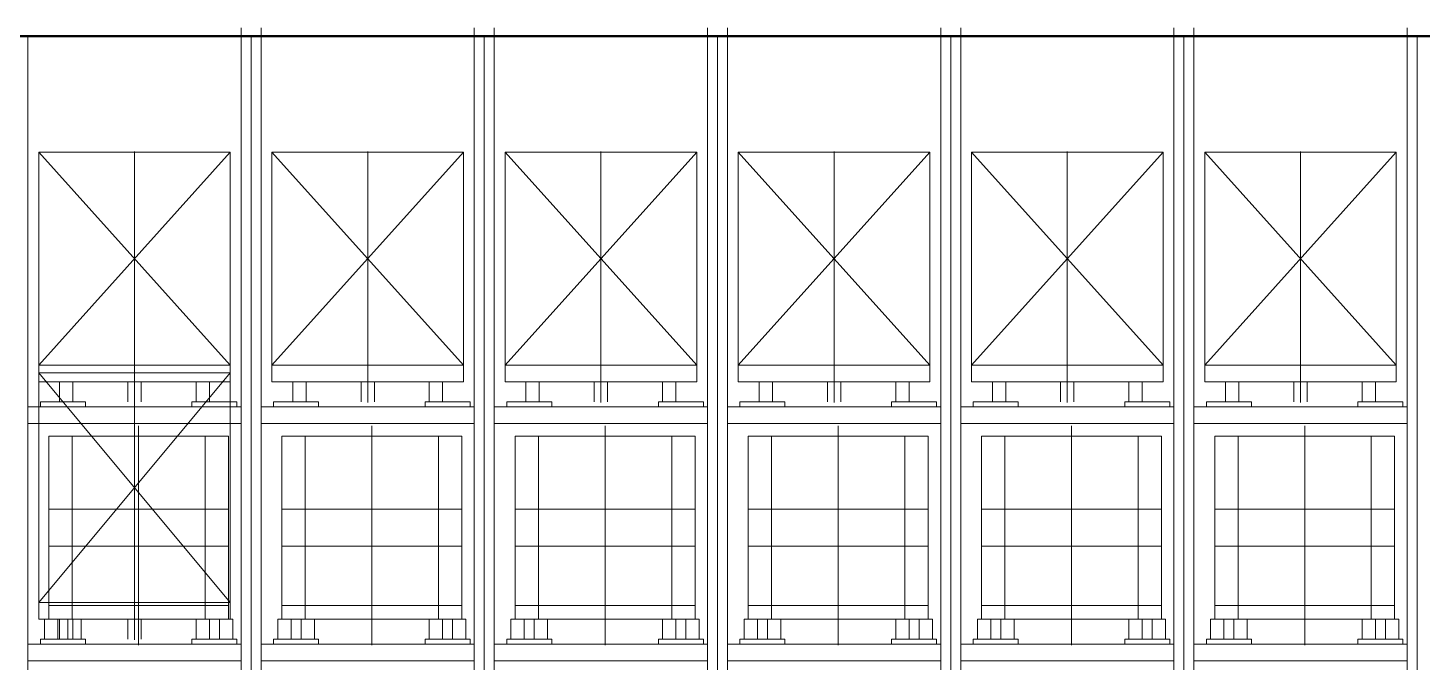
# Model space of a CAD drawing. Header units: millimetres. Extents: x -50460 to 50460, y -35640 to 35640.
# Drawn here: x 3565 to 11935, y 23957 to 27764 of the extents above; entities that cross this region are included whole.
import ezdxf

# ---------------------------------------------------------------- set-up
doc = ezdxf.new("R2010")
doc.units = ezdxf.units.MM
doc.linetypes.add('双点画线', pattern=[22, 12, -2, 2, -2, 2, -2])
doc.linetypes.add('点画线', pattern=[18, 12, -2, 2, -2])
for name, color, linetype, lineweight in [('7', 30, '双点画线', 18), ('EB0', 7, 'Continuous', 15), ('loading', 57, 'Continuous', 18), ('RackFrame', 5, 'Continuous', 18), ('中心线层', 1, '点画线', 18), ('剖面线层', 6, 'Continuous', 18), ('粗实线层AM_0', 7, 'Continuous', 50), ('细实线层', 3, 'Continuous', 18), ('细线', 7, 'Continuous', 18)]:
    doc.layers.add(name, color=color, linetype=linetype, lineweight=lineweight)

# ---------------------------------------------------------------- blocks, each defined once
blk = doc.blocks.new('*X25')
at = {"layer": '中心线层', "linetype": '点画线', "lineweight": 18}
blk.add_line((0, -35.8), (0, 1280.9), dxfattribs=at)
at = {"layer": '细实线层'}
for p, q in [((-540, 120), (-540, 1220)), ((540, 1220), (-540, 1220)), ((540, 120), (540, 1220)), ((540.5, 780.8), (-540.5, 780.8)), ((540.5, 559.2), (-540.5, 559.2)), ((540, 203.3), (-540, 203.3)), ((-565, 0), (-565, 120)), ((-565, 120), (-485, 120)), ((540, 120), (-540, 120)), ((-485, 0), (-485, 120)), ((485, 0), (485, 120)), ((485, 120), (565, 120)), ((565, 0), (565, 120)), ((-565, 0), (-485, 0)), ((485, 0), (565, 0))]:
    blk.add_line(p, q, dxfattribs=at)
blk = doc.blocks.new('*X26')
at = {"layer": '中心线层', "linetype": '点画线', "lineweight": 18}
blk.add_line((0, -155.8), (0, 1160.9), dxfattribs=at)
at = {"layer": '剖面线层'}
for p, q in [((-400, 0), (-400, 1100)), ((400, 1100), (-400, 1100)), ((400, 0), (400, 1100)), ((400.5, 660.8), (-400.5, 660.8)), ((400.5, 439.2), (-400.5, 439.2)), ((-425, -120), (-425, 0)), ((-425, 0), (-345, 0)), ((400, 83.3), (-400, 83.3)), ((400, 0), (-400, 0)), ((-345, -120), (-345, 0)), ((345, -120), (345, 0)), ((345, 0), (425, 0)), ((425, -120), (425, 0)), ((-425, -120), (-345, -120)), ((345, -120), (425, -120))]:
    blk.add_line(p, q, dxfattribs=at)
blk = doc.blocks.new('*X31')
at = {"layer": '中心线层', "linetype": '点画线', "lineweight": 18}
blk.add_line((0, -35.8), (0, 1280.9), dxfattribs=at)
at = {"layer": '细实线层'}
for p, q in [((-540, 120), (-540, 1220)), ((540, 1220), (-540, 1220)), ((540, 120), (540, 1220)), ((540.5, 780.8), (-540.5, 780.8)), ((540.5, 559.2), (-540.5, 559.2)), ((540, 203.3), (-540, 203.3)), ((-565, 0), (-565, 120)), ((-565, 120), (-485, 120)), ((540, 120), (-540, 120)), ((-485, 0), (-485, 120)), ((485, 0), (485, 120)), ((485, 120), (565, 120)), ((565, 0), (565, 120)), ((-565, 0), (-485, 0)), ((485, 0), (565, 0))]:
    blk.add_line(p, q, dxfattribs=at)
blk = doc.blocks.new('*X32')
at = {"layer": '中心线层', "linetype": '点画线', "lineweight": 18}
blk.add_line((0, -155.8), (0, 1160.9), dxfattribs=at)
at = {"layer": '剖面线层'}
for p, q in [((-400, 0), (-400, 1100)), ((400, 1100), (-400, 1100)), ((400, 0), (400, 1100)), ((400.5, 660.8), (-400.5, 660.8)), ((400.5, 439.2), (-400.5, 439.2)), ((-425, -120), (-425, 0)), ((-425, 0), (-345, 0)), ((400, 83.3), (-400, 83.3)), ((400, 0), (-400, 0)), ((-345, -120), (-345, 0)), ((345, -120), (345, 0)), ((345, 0), (425, 0)), ((425, -120), (425, 0)), ((-425, -120), (-345, -120)), ((345, -120), (425, -120))]:
    blk.add_line(p, q, dxfattribs=at)
blk = doc.blocks.new('*X37')
at = {"layer": '中心线层', "linetype": '点画线', "lineweight": 18}
blk.add_line((0, -35.8), (0, 1280.9), dxfattribs=at)
at = {"layer": '细实线层'}
for p, q in [((-540, 120), (-540, 1220)), ((540, 1220), (-540, 1220)), ((540, 120), (540, 1220)), ((540.5, 780.8), (-540.5, 780.8)), ((540.5, 559.2), (-540.5, 559.2)), ((540, 203.3), (-540, 203.3)), ((-565, 0), (-565, 120)), ((-565, 120), (-485, 120)), ((540, 120), (-540, 120)), ((-485, 0), (-485, 120)), ((485, 0), (485, 120)), ((485, 120), (565, 120)), ((565, 0), (565, 120)), ((-565, 0), (-485, 0)), ((485, 0), (565, 0))]:
    blk.add_line(p, q, dxfattribs=at)
blk = doc.blocks.new('*X38')
at = {"layer": '中心线层', "linetype": '点画线', "lineweight": 18}
blk.add_line((0, -155.8), (0, 1160.9), dxfattribs=at)
at = {"layer": '剖面线层'}
for p, q in [((-400, 0), (-400, 1100)), ((400, 1100), (-400, 1100)), ((400, 0), (400, 1100)), ((400.5, 660.8), (-400.5, 660.8)), ((400.5, 439.2), (-400.5, 439.2)), ((-425, -120), (-425, 0)), ((-425, 0), (-345, 0)), ((400, 83.3), (-400, 83.3)), ((400, 0), (-400, 0)), ((-345, -120), (-345, 0)), ((345, -120), (345, 0)), ((345, 0), (425, 0)), ((425, -120), (425, 0)), ((-425, -120), (-345, -120)), ((345, -120), (425, -120))]:
    blk.add_line(p, q, dxfattribs=at)
blk = doc.blocks.new('*X43')
at = {"layer": '中心线层', "linetype": '点画线', "lineweight": 18}
blk.add_line((0, -35.8), (0, 1280.9), dxfattribs=at)
at = {"layer": '细实线层'}
for p, q in [((-540, 120), (-540, 1220)), ((540, 1220), (-540, 1220)), ((540, 120), (540, 1220)), ((540.5, 780.8), (-540.5, 780.8)), ((540.5, 559.2), (-540.5, 559.2)), ((540, 203.3), (-540, 203.3)), ((-565, 0), (-565, 120)), ((-565, 120), (-485, 120)), ((540, 120), (-540, 120)), ((-485, 0), (-485, 120)), ((485, 0), (485, 120)), ((485, 120), (565, 120)), ((565, 0), (565, 120)), ((-565, 0), (-485, 0)), ((485, 0), (565, 0))]:
    blk.add_line(p, q, dxfattribs=at)
blk = doc.blocks.new('*X44')
at = {"layer": '中心线层', "linetype": '点画线', "lineweight": 18}
blk.add_line((0, -155.8), (0, 1160.9), dxfattribs=at)
at = {"layer": '剖面线层'}
for p, q in [((-400, 0), (-400, 1100)), ((400, 1100), (-400, 1100)), ((400, 0), (400, 1100)), ((400.5, 660.8), (-400.5, 660.8)), ((400.5, 439.2), (-400.5, 439.2)), ((-425, -120), (-425, 0)), ((-425, 0), (-345, 0)), ((400, 83.3), (-400, 83.3)), ((400, 0), (-400, 0)), ((-345, -120), (-345, 0)), ((345, -120), (345, 0)), ((345, 0), (425, 0)), ((425, -120), (425, 0)), ((-425, -120), (-345, -120)), ((345, -120), (425, -120))]:
    blk.add_line(p, q, dxfattribs=at)
blk = doc.blocks.new('*X50')
at = {"layer": '中心线层', "linetype": '点画线', "lineweight": 18}
blk.add_line((0, -35.8), (0, 1280.9), dxfattribs=at)
at = {"layer": '细实线层'}
for p, q in [((-540, 120), (-540, 1220)), ((540, 1220), (-540, 1220)), ((540, 120), (540, 1220)), ((540.5, 780.8), (-540.5, 780.8)), ((540.5, 559.2), (-540.5, 559.2)), ((540, 203.3), (-540, 203.3)), ((-565, 0), (-565, 120)), ((-565, 120), (-485, 120)), ((540, 120), (-540, 120)), ((-485, 0), (-485, 120)), ((485, 0), (485, 120)), ((485, 120), (565, 120)), ((565, 0), (565, 120)), ((-565, 0), (-485, 0)), ((485, 0), (565, 0))]:
    blk.add_line(p, q, dxfattribs=at)
blk = doc.blocks.new('*X51')
at = {"layer": '中心线层', "linetype": '点画线', "lineweight": 18}
blk.add_line((0, -155.8), (0, 1160.9), dxfattribs=at)
at = {"layer": '剖面线层'}
for p, q in [((-400, 0), (-400, 1100)), ((400, 1100), (-400, 1100)), ((400, 0), (400, 1100)), ((400.5, 660.8), (-400.5, 660.8)), ((400.5, 439.2), (-400.5, 439.2)), ((-425, -120), (-425, 0)), ((-425, 0), (-345, 0)), ((400, 83.3), (-400, 83.3)), ((400, 0), (-400, 0)), ((-345, -120), (-345, 0)), ((345, -120), (345, 0)), ((345, 0), (425, 0)), ((425, -120), (425, 0)), ((-425, -120), (-345, -120)), ((345, -120), (425, -120))]:
    blk.add_line(p, q, dxfattribs=at)
blk = doc.blocks.new('*X56')
at = {"layer": '中心线层', "linetype": '点画线', "lineweight": 18}
blk.add_line((110.1, -331.3), (110.1, 1274.7), dxfattribs=at)
at = {"layer": '细实线层'}
for p, q in [((-464.9, 1271.7), (685.1, 1271.7)), ((685.1, 1271.7), (-464.9, -108.3)), ((-464.9, 1271.7), (685.1, -108.3)), ((-464.9, -208.3), (-464.9, 1271.7)), ((685.1, -208.3), (685.1, 1271.7)), ((-464.9, -108.3), (685.1, -108.3)), ((-464.9, -208.3), (685.1, -208.3)), ((-339.9, -328.3), (-339.9, -208.3)), ((-259.9, -328.3), (-259.9, -208.3)), ((70.1, -328.3), (70.1, -208.3)), ((150.1, -328.3), (150.1, -208.3)), ((480.1, -328.3), (480.1, -208.3)), ((560.1, -328.3), (560.1, -208.3))]:
    blk.add_line(p, q, dxfattribs=at)
blk = doc.blocks.new('*X57')
at = {"layer": '中心线层', "linetype": '点画线', "lineweight": 18}
blk.add_line((0, -35.8), (0, 1280.9), dxfattribs=at)
at = {"layer": '细实线层'}
for p, q in [((-540, 120), (-540, 1220)), ((540, 1220), (-540, 1220)), ((540, 120), (540, 1220)), ((540.5, 780.8), (-540.5, 780.8)), ((540.5, 559.2), (-540.5, 559.2)), ((540, 203.3), (-540, 203.3)), ((-565, 0), (-565, 120)), ((-565, 120), (-485, 120)), ((540, 120), (-540, 120)), ((-485, 0), (-485, 120)), ((485, 0), (485, 120)), ((485, 120), (565, 120)), ((565, 0), (565, 120)), ((-565, 0), (-485, 0)), ((485, 0), (565, 0))]:
    blk.add_line(p, q, dxfattribs=at)
blk = doc.blocks.new('*X58')
at = {"layer": '中心线层', "linetype": '点画线', "lineweight": 18}
blk.add_line((0, -155.8), (0, 1160.9), dxfattribs=at)
at = {"layer": '剖面线层'}
for p, q in [((-400, 0), (-400, 1100)), ((400, 1100), (-400, 1100)), ((400, 0), (400, 1100)), ((400.5, 660.8), (-400.5, 660.8)), ((400.5, 439.2), (-400.5, 439.2)), ((-425, -120), (-425, 0)), ((-425, 0), (-345, 0)), ((400, 83.3), (-400, 83.3)), ((400, 0), (-400, 0)), ((-345, -120), (-345, 0)), ((345, -120), (345, 0)), ((345, 0), (425, 0)), ((425, -120), (425, 0)), ((-425, -120), (-345, -120)), ((345, -120), (425, -120))]:
    blk.add_line(p, q, dxfattribs=at)
blk = doc.blocks.new('*X211')
at = {"layer": '中心线层', "linetype": '点画线', "lineweight": 18}
blk.add_line((110.1, -331.3), (110.1, 1174.7), dxfattribs=at)
at = {"layer": '细实线层'}
for p, q in [((-464.9, 1171.7), (685.1, 1171.7)), ((685.1, 1171.7), (-464.9, -108.3)), ((-464.9, 1171.7), (685.1, -108.3)), ((-464.9, -208.3), (-464.9, 1171.7)), ((685.1, -208.3), (685.1, 1171.7)), ((-464.9, -108.3), (685.1, -108.3)), ((-464.9, -208.3), (685.1, -208.3)), ((-339.9, -328.3), (-339.9, -208.3)), ((-259.9, -328.3), (-259.9, -208.3)), ((70.1, -328.3), (70.1, -208.3)), ((150.1, -328.3), (150.1, -208.3)), ((480.1, -328.3), (480.1, -208.3)), ((560.1, -328.3), (560.1, -208.3))]:
    blk.add_line(p, q, dxfattribs=at)
blk = doc.blocks.new('*X212')
at = {"layer": '中心线层', "linetype": '点画线', "lineweight": 18}
blk.add_line((110.1, -331.3), (110.1, 1174.7), dxfattribs=at)
at = {"layer": '细实线层'}
for p, q in [((-464.9, 1171.7), (685.1, 1171.7)), ((685.1, 1171.7), (-464.9, -108.3)), ((-464.9, 1171.7), (685.1, -108.3)), ((-464.9, -208.3), (-464.9, 1171.7)), ((685.1, -208.3), (685.1, 1171.7)), ((-464.9, -108.3), (685.1, -108.3)), ((-464.9, -208.3), (685.1, -208.3)), ((-339.9, -328.3), (-339.9, -208.3)), ((-259.9, -328.3), (-259.9, -208.3)), ((70.1, -328.3), (70.1, -208.3)), ((150.1, -328.3), (150.1, -208.3)), ((480.1, -328.3), (480.1, -208.3)), ((560.1, -328.3), (560.1, -208.3))]:
    blk.add_line(p, q, dxfattribs=at)
blk = doc.blocks.new('*X213')
at = {"layer": '中心线层', "linetype": '点画线', "lineweight": 18}
blk.add_line((110.1, -331.3), (110.1, 1174.7), dxfattribs=at)
at = {"layer": '细实线层'}
for p, q in [((-464.9, 1171.7), (685.1, 1171.7)), ((685.1, 1171.7), (-464.9, -108.3)), ((-464.9, 1171.7), (685.1, -108.3)), ((-464.9, -208.3), (-464.9, 1171.7)), ((685.1, -208.3), (685.1, 1171.7)), ((-464.9, -108.3), (685.1, -108.3)), ((-464.9, -208.3), (685.1, -208.3)), ((-339.9, -328.3), (-339.9, -208.3)), ((-259.9, -328.3), (-259.9, -208.3)), ((70.1, -328.3), (70.1, -208.3)), ((150.1, -328.3), (150.1, -208.3)), ((480.1, -328.3), (480.1, -208.3)), ((560.1, -328.3), (560.1, -208.3))]:
    blk.add_line(p, q, dxfattribs=at)
blk = doc.blocks.new('*X214')
at = {"layer": '中心线层', "linetype": '点画线', "lineweight": 18}
blk.add_line((110.1, -331.3), (110.1, 1174.7), dxfattribs=at)
at = {"layer": '细实线层'}
for p, q in [((-464.9, 1171.7), (685.1, 1171.7)), ((685.1, 1171.7), (-464.9, -108.3)), ((-464.9, 1171.7), (685.1, -108.3)), ((-464.9, -208.3), (-464.9, 1171.7)), ((685.1, -208.3), (685.1, 1171.7)), ((-464.9, -108.3), (685.1, -108.3)), ((-464.9, -208.3), (685.1, -208.3)), ((-339.9, -328.3), (-339.9, -208.3)), ((-259.9, -328.3), (-259.9, -208.3)), ((70.1, -328.3), (70.1, -208.3)), ((150.1, -328.3), (150.1, -208.3)), ((480.1, -328.3), (480.1, -208.3)), ((560.1, -328.3), (560.1, -208.3))]:
    blk.add_line(p, q, dxfattribs=at)
blk = doc.blocks.new('*X215')
at = {"layer": '中心线层', "linetype": '点画线', "lineweight": 18}
blk.add_line((110.1, -331.3), (110.1, 1174.7), dxfattribs=at)
at = {"layer": '细实线层'}
for p, q in [((-464.9, 1171.7), (685.1, 1171.7)), ((685.1, 1171.7), (-464.9, -108.3)), ((-464.9, 1171.7), (685.1, -108.3)), ((-464.9, -208.3), (-464.9, 1171.7)), ((685.1, -208.3), (685.1, 1171.7)), ((-464.9, -108.3), (685.1, -108.3)), ((-464.9, -208.3), (685.1, -208.3)), ((-339.9, -328.3), (-339.9, -208.3)), ((-259.9, -328.3), (-259.9, -208.3)), ((70.1, -328.3), (70.1, -208.3)), ((150.1, -328.3), (150.1, -208.3)), ((480.1, -328.3), (480.1, -208.3)), ((560.1, -328.3), (560.1, -208.3))]:
    blk.add_line(p, q, dxfattribs=at)
blk = doc.blocks.new('*X216')
at = {"layer": '中心线层', "linetype": '点画线', "lineweight": 18}
blk.add_line((110.1, -331.3), (110.1, 1174.7), dxfattribs=at)
at = {"layer": '细实线层'}
for p, q in [((-464.9, 1171.7), (685.1, 1171.7)), ((685.1, 1171.7), (-464.9, -108.3)), ((-464.9, 1171.7), (685.1, -108.3)), ((-464.9, -208.3), (-464.9, 1171.7)), ((685.1, -208.3), (685.1, 1171.7)), ((-464.9, -108.3), (685.1, -108.3)), ((-464.9, -208.3), (685.1, -208.3)), ((-339.9, -328.3), (-339.9, -208.3)), ((-259.9, -328.3), (-259.9, -208.3)), ((70.1, -328.3), (70.1, -208.3)), ((150.1, -328.3), (150.1, -208.3)), ((480.1, -328.3), (480.1, -208.3)), ((560.1, -328.3), (560.1, -208.3))]:
    blk.add_line(p, q, dxfattribs=at)

msp = doc.modelspace()

# ---------------------------------------------------------------- linework, layer by layer
at = {"layer": 'loading'}
for p, q in [((3565.258, 25489.445), (4845.258, 25489.445)), ((3640.258, 25519.445), (3910.258, 25519.445)), ((3640.258, 25519.445), (3640.258, 25489.445)), ((3645.258, 25489.445), (3910.258, 25489.445)), ((3695.258, 25489.445), (4845.258, 25489.445)), ((3910.258, 25489.445), (3910.258, 25519.445)), ((4820.258, 25519.445), (4550.258, 25519.445)), ((4550.258, 25489.445), (4550.258, 25519.445)), ((4820.258, 25489.445), (4550.258, 25489.445)), ((4820.258, 25519.445), (4820.258, 25489.445)), ((4965.258, 25489.445), (6245.258, 25489.445)), ((5040.258, 25519.445), (5310.258, 25519.445)), ((5040.258, 25519.445), (5040.258, 25489.445)), ((5045.258, 25489.445), (5310.258, 25489.445)), ((5095.258, 25489.445), (6245.258, 25489.445)), ((5310.258, 25489.445), (5310.258, 25519.445)), ((6220.258, 25519.445), (5950.258, 25519.445)), ((5950.258, 25489.445), (5950.258, 25519.445)), ((6220.258, 25489.445), (5950.258, 25489.445)), ((6220.258, 25519.445), (6220.258, 25489.445)), ((6365.258, 25489.445), (7645.258, 25489.445)), ((6440.258, 25519.445), (6710.258, 25519.445)), ((6440.258, 25519.445), (6440.258, 25489.445)), ((6445.258, 25489.445), (6710.258, 25489.445)), ((6495.258, 25489.445), (7645.258, 25489.445)), ((6710.258, 25489.445), (6710.258, 25519.445)), ((7620.258, 25519.445), (7350.258, 25519.445)), ((7350.258, 25489.445), (7350.258, 25519.445)), ((7620.258, 25489.445), (7350.258, 25489.445)), ((7620.258, 25519.445), (7620.258, 25489.445)), ((7765.258, 25489.445), (9045.258, 25489.445)), ((7840.258, 25519.445), (8110.258, 25519.445)), ((7840.258, 25519.445), (7840.258, 25489.445)), ((7845.258, 25489.445), (8110.258, 25489.445)), ((7895.258, 25489.445), (9045.258, 25489.445)), ((8110.258, 25489.445), (8110.258, 25519.445)), ((9020.258, 25519.445), (8750.258, 25519.445)), ((8750.258, 25489.445), (8750.258, 25519.445)), ((9020.258, 25489.445), (8750.258, 25489.445)), ((9020.258, 25519.445), (9020.258, 25489.445)), ((9165.258, 25489.445), (10445.258, 25489.445)), ((9240.258, 25519.445), (9510.258, 25519.445)), ((9240.258, 25519.445), (9240.258, 25489.445)), ((9245.258, 25489.445), (9510.258, 25489.445)), ((9295.258, 25489.445), (10445.258, 25489.445)), ((9510.258, 25489.445), (9510.258, 25519.445)), ((10420.258, 25519.445), (10150.258, 25519.445)), ((10150.258, 25489.445), (10150.258, 25519.445)), ((10420.258, 25489.445), (10150.258, 25489.445)), ((10420.258, 25519.445), (10420.258, 25489.445)), ((10565.258, 25489.445), (11845.258, 25489.445)), ((10640.258, 25519.445), (10910.258, 25519.445)), ((10640.258, 25519.445), (10640.258, 25489.445)), ((10645.258, 25489.445), (10910.258, 25489.445)), ((10695.258, 25489.445), (11845.258, 25489.445)), ((10910.258, 25489.445), (10910.258, 25519.445)), ((11820.258, 25519.445), (11550.258, 25519.445)), ((11550.258, 25489.445), (11550.258, 25519.445)), ((11820.258, 25489.445), (11550.258, 25489.445)), ((11820.258, 25519.445), (11820.258, 25489.445)), ((3565.258, 25389.445), (4845.258, 25389.445)), ((3565.258, 25389.445), (3575.258, 25389.445)), ((3695.258, 25389.445), (4845.258, 25389.445)), ((4965.258, 25389.445), (6245.258, 25389.445)), ((4965.258, 25389.445), (4975.258, 25389.445)), ((5095.258, 25389.445), (6245.258, 25389.445)), ((6365.258, 25389.445), (7645.258, 25389.445)), ((6365.258, 25389.445), (6375.258, 25389.445)), ((6495.258, 25389.445), (7645.258, 25389.445)), ((7765.258, 25389.445), (9045.258, 25389.445)), ((7765.258, 25389.445), (7775.258, 25389.445)), ((7895.258, 25389.445), (9045.258, 25389.445)), ((9165.258, 25389.445), (10445.258, 25389.445)), ((9165.258, 25389.445), (9175.258, 25389.445)), ((9295.258, 25389.445), (10445.258, 25389.445)), ((10565.258, 25389.445), (11845.258, 25389.445)), ((10565.258, 25389.445), (10575.258, 25389.445)), ((10695.258, 25389.445), (11845.258, 25389.445)), ((3565.258, 24064.445), (4845.258, 24064.445)), ((3640.258, 24094.445), (3910.258, 24094.445)), ((3640.258, 24094.445), (3640.258, 24064.445)), ((3645.258, 24064.445), (3910.258, 24064.445)), ((3695.258, 24064.445), (4845.258, 24064.445)), ((3910.258, 24064.445), (3910.258, 24094.445)), ((4820.258, 24094.445), (4550.258, 24094.445)), ((4550.258, 24064.445), (4550.258, 24094.445)), ((4820.258, 24064.445), (4550.258, 24064.445)), ((4820.258, 24094.445), (4820.258, 24064.445)), ((4965.258, 24064.445), (6245.258, 24064.445)), ((5040.258, 24094.445), (5310.258, 24094.445)), ((5040.258, 24094.445), (5040.258, 24064.445)), ((5045.258, 24064.445), (5310.258, 24064.445)), ((5095.258, 24064.445), (6245.258, 24064.445)), ((5310.258, 24064.445), (5310.258, 24094.445)), ((6220.258, 24094.445), (5950.258, 24094.445)), ((5950.258, 24064.445), (5950.258, 24094.445)), ((6220.258, 24064.445), (5950.258, 24064.445)), ((6220.258, 24094.445), (6220.258, 24064.445)), ((6365.258, 24064.445), (7645.258, 24064.445)), ((6440.258, 24094.445), (6710.258, 24094.445)), ((6440.258, 24094.445), (6440.258, 24064.445)), ((6445.258, 24064.445), (6710.258, 24064.445)), ((6495.258, 24064.445), (7645.258, 24064.445)), ((6710.258, 24064.445), (6710.258, 24094.445)), ((7620.258, 24094.445), (7350.258, 24094.445)), ((7350.258, 24064.445), (7350.258, 24094.445)), ((7620.258, 24064.445), (7350.258, 24064.445)), ((7620.258, 24094.445), (7620.258, 24064.445)), ((7765.258, 24064.445), (9045.258, 24064.445)), ((7840.258, 24094.445), (8110.258, 24094.445)), ((7840.258, 24094.445), (7840.258, 24064.445)), ((7845.258, 24064.445), (8110.258, 24064.445)), ((7895.258, 24064.445), (9045.258, 24064.445)), ((8110.258, 24064.445), (8110.258, 24094.445)), ((9020.258, 24094.445), (8750.258, 24094.445)), ((8750.258, 24064.445), (8750.258, 24094.445)), ((9020.258, 24064.445), (8750.258, 24064.445)), ((9020.258, 24094.445), (9020.258, 24064.445)), ((9165.258, 24064.445), (10445.258, 24064.445)), ((9240.258, 24094.445), (9510.258, 24094.445)), ((9240.258, 24094.445), (9240.258, 24064.445)), ((9245.258, 24064.445), (9510.258, 24064.445)), ((9295.258, 24064.445), (10445.258, 24064.445)), ((9510.258, 24064.445), (9510.258, 24094.445)), ((10420.258, 24094.445), (10150.258, 24094.445)), ((10150.258, 24064.445), (10150.258, 24094.445)), ((10420.258, 24064.445), (10150.258, 24064.445)), ((10420.258, 24094.445), (10420.258, 24064.445)), ((10565.258, 24064.445), (11845.258, 24064.445)), ((10640.258, 24094.445), (10910.258, 24094.445)), ((10640.258, 24094.445), (10640.258, 24064.445)), ((10645.258, 24064.445), (10910.258, 24064.445)), ((10695.258, 24064.445), (11845.258, 24064.445)), ((10910.258, 24064.445), (10910.258, 24094.445)), ((11820.258, 24094.445), (11550.258, 24094.445)), ((11550.258, 24064.445), (11550.258, 24094.445)), ((11820.258, 24064.445), (11550.258, 24064.445)), ((11820.258, 24094.445), (11820.258, 24064.445)), ((3565.258, 23964.445), (4845.258, 23964.445)), ((3565.258, 23964.445), (3575.258, 23964.445)), ((3695.258, 23964.445), (4845.258, 23964.445)), ((4965.258, 23964.445), (6245.258, 23964.445)), ((4965.258, 23964.445), (4975.258, 23964.445)), ((5095.258, 23964.445), (6245.258, 23964.445)), ((6365.258, 23964.445), (7645.258, 23964.445)), ((6365.258, 23964.445), (6375.258, 23964.445)), ((6495.258, 23964.445), (7645.258, 23964.445)), ((7765.258, 23964.445), (9045.258, 23964.445)), ((7765.258, 23964.445), (7775.258, 23964.445)), ((7895.258, 23964.445), (9045.258, 23964.445)), ((9165.258, 23964.445), (10445.258, 23964.445)), ((9165.258, 23964.445), (9175.258, 23964.445)), ((9295.258, 23964.445), (10445.258, 23964.445)), ((10565.258, 23964.445), (11845.258, 23964.445)), ((10565.258, 23964.445), (10575.258, 23964.445)), ((10695.258, 23964.445), (11845.258, 23964.445))]:
    msp.add_line(p, q, dxfattribs=at)
at = {"layer": 'RackFrame'}
for p, q in [((3565.258, 20464.445), (3565.258, 27714.445)), ((4845.258, 20464.445), (4845.258, 27714.445)), ((4845.258, 20464.445), (4845.258, 27714.445)), ((4965.258, 20464.445), (4965.258, 27714.445)), ((6245.258, 20464.445), (6245.258, 27714.445)), ((6245.258, 20464.445), (6245.258, 27714.445)), ((6365.258, 20464.445), (6365.258, 27714.445)), ((7645.258, 20464.445), (7645.258, 27714.445)), ((7645.258, 20464.445), (7645.258, 27714.445)), ((7765.258, 20464.445), (7765.258, 27714.445)), ((9045.258, 20464.445), (9045.258, 27714.445)), ((9045.258, 20464.445), (9045.258, 27714.445)), ((9165.258, 20464.445), (9165.258, 27714.445)), ((10445.258, 20464.445), (10445.258, 27714.445)), ((10445.258, 20464.445), (10445.258, 27714.445)), ((10565.258, 20464.445), (10565.258, 27714.445)), ((11845.258, 20464.445), (11845.258, 27714.445)), ((11845.258, 20464.445), (11845.258, 27714.445))]:
    msp.add_line(p, q, dxfattribs=at)
at = {"layer": '中心线层'}
for p, q in [((4905.258, 20461.445), (4905.258, 27717.445)), ((6305.258, 20461.445), (6305.258, 27717.445)), ((7705.258, 20461.445), (7705.258, 27717.445)), ((9105.258, 20461.445), (9105.258, 27717.445)), ((10505.258, 20461.445), (10505.258, 27717.445)), ((11905.258, 20461.445), (11905.258, 27717.445))]:
    msp.add_line(p, q, dxfattribs=at)
at = {"layer": '粗实线层AM_0'}
msp.add_line((-36609.654, 27714.445), (16870.258, 27714.445), dxfattribs=at)
at = {"layer": '细线'}
for p, q in [((4845.258, 27714.445), (4845.258, 27764.445)), ((4965.258, 27714.445), (4965.258, 27764.445)), ((6245.258, 27714.445), (6245.258, 27764.445)), ((6365.258, 27714.445), (6365.258, 27764.445)), ((7645.258, 27714.445), (7645.258, 27764.445)), ((7765.258, 27714.445), (7765.258, 27764.445)), ((9045.258, 27714.445), (9045.258, 27764.445)), ((9165.258, 27714.445), (9165.258, 27764.445)), ((10445.258, 27714.445), (10445.258, 27764.445)), ((10565.258, 27714.445), (10565.258, 27764.445)), ((11845.258, 27714.445), (11845.258, 27764.445))]:
    msp.add_line(p, q, dxfattribs=at)

# ---------------------------------------------------------------- block references
at = {"layer": '7'}
for name, p in [('*X57', (4230.258, 24094.445)), ('*X50', (5630.258, 24094.445)), ('*X43', (7030.258, 24094.445)), ('*X37', (8430.258, 24094.445)), ('*X31', (9830.258, 24094.445)), ('*X25', (11230.258, 24094.445))]:
    msp.add_blockref(name, p, dxfattribs=at)
at = {"layer": 'EB0'}
for name, p in [('*X58', (4230.258, 24214.445)), ('*X51', (5630.258, 24214.445)), ('*X44', (7030.258, 24214.445)), ('*X38', (8430.258, 24214.445)), ('*X32', (9830.258, 24214.445)), ('*X26', (11230.258, 24214.445))]:
    msp.add_blockref(name, p, dxfattribs=at)
at = {"layer": '细实线层'}
for name, p in [('*X216', (4095.124, 25847.728)), ('*X215', (5495.124, 25847.728)), ('*X214', (6895.124, 25847.728)), ('*X213', (8295.124, 25847.728)), ('*X212', (9695.124, 25847.728)), ('*X211', (11095.124, 25847.728)), ('*X56', (4095.124, 24422.728))]:
    msp.add_blockref(name, p, dxfattribs=at)

doc.saveas('drawing.dxf')
